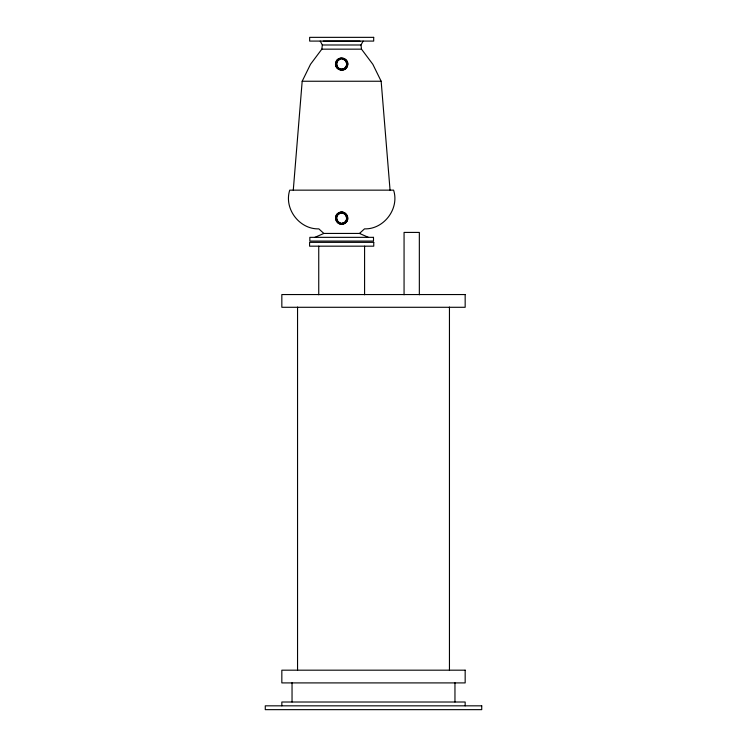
<?xml version="1.0" encoding="UTF-8"?>
<svg xmlns="http://www.w3.org/2000/svg" width="747" height="747" viewBox="0 0 747 747"><rect width="100%" height="100%" fill="white"/><g stroke="black" fill="none" stroke-linecap="round" stroke-linejoin="round"><path stroke-width="1.12" d="M293.282 190.149L302.18 81.246L310.509 64.289L321.836 49.162L322.34 44.988L320.22 41.085M390.055 190.149L381.157 81.246L372.828 64.289L361.501 49.162L360.997 44.988L363.117 41.085M359.494 233.438L364.489 228.871C383.911 229.488 399.636 208.646 393.594 190.149L289.743 190.149C283.701 208.646 299.426 229.488 318.848 228.871L323.843 233.438L359.494 233.438L368.402 237.341M314.935 237.341L323.843 233.438M338.708 212.83C345.357 208.758 351.622 219.823 344.722 223.446C338.074 227.63 331.668 216.537 338.615 212.867A6.116 6.116 0 0 0 338.158 223.166A6.116 6.116 0 0 0 347.691 219.216A6.116 6.116 0 0 0 340.09 212.251M342.313 223.166C350.194 222.354 345.936 209.664 339.119 213.745C333.601 216.593 338.251 224.866 342.985 223.082A5.089 5.089 0 0 0 345.842 215.239A5.089 5.089 0 0 0 337.495 215.239A5.089 5.089 0 0 0 340.352 223.082M323.32 41.169L360.017 41.169M322.34 44.988L360.997 44.988M321.836 49.162L361.501 49.162M302.18 81.246L381.157 81.246M342.985 59.172A5.089 5.089 0 0 1 345.842 67.006A5.089 5.089 0 0 1 337.495 67.006A5.089 5.089 0 0 1 340.352 59.172C333.965 60.619 336.729 70.937 342.985 69.013C348.588 67.781 347.402 58.724 341.668 59.013L342.471 59.106M465.157 705.831L465.157 702.012L281.843 702.012L281.843 705.831M454.96 682.767L454.96 702.012M449.451 307.073L449.451 670.283M419.338 294.794L419.338 232.42L404.062 232.42L404.062 294.794M364.583 246.174L364.583 294.785M318.745 246.174L318.745 294.785M297.549 307.073L297.549 670.283M292.04 682.767L292.04 702.012M335.767 62.505C333.442 70.013 345.824 73.327 347.57 65.671C349.895 58.163 337.513 54.848 335.767 62.505M373.687 37.35L309.65 37.35L309.65 41.085L373.687 41.085L373.687 37.35M373.5 237.341L309.837 237.341L309.837 241.076L373.5 241.076L373.5 237.341M373.752 242.355L309.585 242.355L309.585 246.174L373.752 246.174L373.752 242.355M465.166 294.551L281.834 294.551L281.834 307.288L465.166 307.288L465.166 294.551M465.166 670.18L281.834 670.18L281.834 682.907L465.166 682.907L465.166 670.18M481.731 705.831L265.269 705.831L265.269 709.65L481.731 709.65L481.731 705.831M338.615 69.378A6.116 6.116 0 0 0 347.775 64.093A6.116 6.116 0 0 0 338.615 58.798A6.116 6.116 0 0 0 338.615 69.378"/></g></svg>
